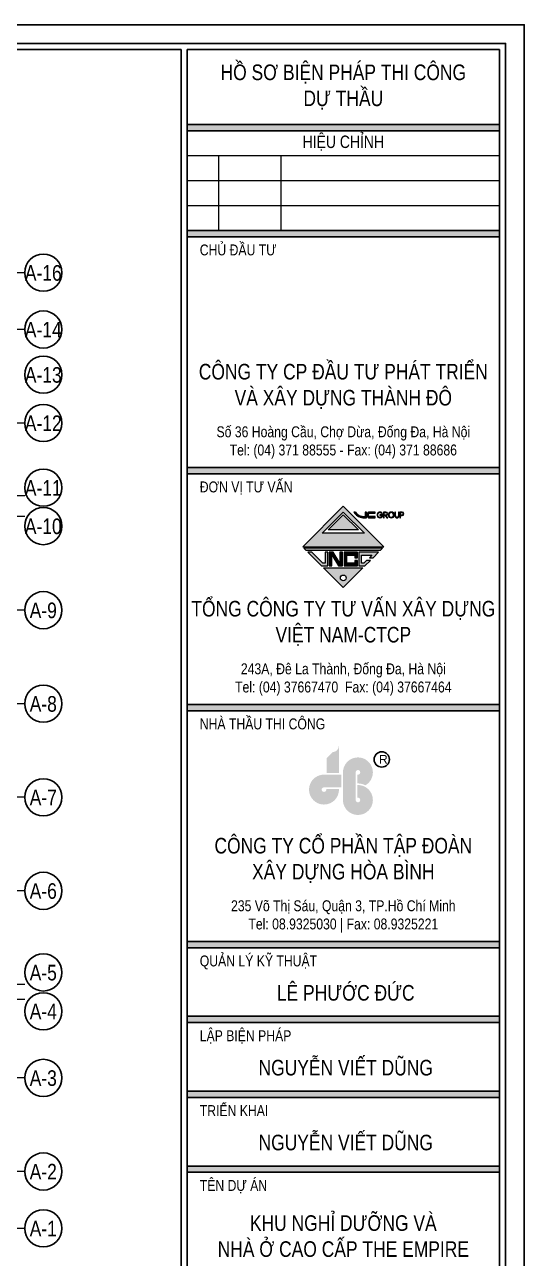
# Model space of a CAD drawing. Header units: millimetres. Extents: x -376071 to 28028791, y -269234 to 29325.
# Drawn here: x -172102 to -124071, y -89356 to 29325 of the extents above; entities that cross this region are included whole.
import ezdxf
from ezdxf.enums import TextEntityAlignment as Align

# ---------------------------------------------------------------- set-up
doc = ezdxf.new("R2010")
doc.units = ezdxf.units.MM
doc.header["$LTSCALE"] = 100
doc.linetypes.add('AUR_Grid Line', pattern=[22.225, 12.7, -3.175, 3.175, -3.175])
doc.layers.add('01. TEXT NOI DUNG', color=7, linetype='Continuous')
doc.layers.add('03. HATCH 03', color=5, linetype='Continuous')
doc.layers.add('0_TEXT', color=7, linetype='Continuous', lineweight=15)
doc.styles.add('Arial 0.8', font='arial_0.ttf', dxfattribs={"width": 0.8, "height": 250})

# ---------------------------------------------------------------- blocks, each defined once
blk = doc.blocks.new('GRID')
at = {"color": 8, "linetype": 'AUR_Grid Line', "lineweight": 0}
for p, q in [((175793.1, 91938), (-10486.6, 91938)), ((175793.1, 86475), (-10486.6, 86475)), ((175793.1, 77475), (-10486.6, 77475)), ((175793.1, 70475), (-10486.6, 70475)), ((175793.1, 68475), (-10486.6, 68475)), ((175793.1, 59475), (-10486.6, 59475)), ((175793.1, 50475), (-10486.6, 50475)), ((175793.1, 41475), (-10486.6, 41475)), ((175793.1, 32475), (-10486.6, 32475)), ((175793.1, 23475), (-10486.6, 23475)), ((175793.1, 22005.3), (-10486.6, 22005.3)), ((175793.1, 14475), (-10486.6, 14475)), ((175793.1, 5475), (-10486.6, 5475)), ((175793.1, 0), (-10486.6, 0))]:
    blk.add_line(p, q, dxfattribs=at)
at = {"color": 7}
for centre in [(177581.5, 91938), (177581.5, 86475), (177581.5, 82126.2), (177581.5, 77475), (177581.5, 71252.1), (177581.5, 67562), (177581.5, 59475), (177581.5, 50475), (177581.5, 41475), (177581.5, 32475), (177581.5, 24623.8), (177581.5, 20884.9), (177581.5, 14475), (177581.5, 5475), (177581.5, 0)]:
    blk.add_circle(centre, 1788.4, dxfattribs=at)
at = {"layer": '01. TEXT NOI DUNG', "color": 7, "char_height": 1500, "attachment_point": 2, "line_spacing_factor": 0.968573, "style": 'Arial 0.8'}
for s, insert, width in [('A-16', (177580.2, 92669.1), 4248), ('A-14', (177580.2, 87206.1), 4248), ('A-13', (177580.2, 82857.2), 4248), ('A-12', (177580.2, 78206.1), 4248), ('A-11', (177580.2, 71983.2), 4248), ('A-10', (177580.2, 68293), 4248), ('A-9', (177580.2, 60206.1), 3132), ('A-8', (177580.2, 51206.1), 3132), ('A-7', (177580.2, 42206.1), 3132), ('A-6', (177580.2, 33206.1), 3132), ('A-5', (177580.2, 25354.9), 3132), ('A-4', (177580.2, 21616), 3132), ('A-3', (177580.2, 15206.1), 3132), ('A-2', (177580.2, 6206.1), 3132), ('A-1', (177580.2, 731.1), 3132)]:
    blk.add_mtext(s, dxfattribs=dict(at, insert=insert, width=width))
blk = doc.blocks.new('lo go hb')
at = {"linetype": 'ByBlock', "true_color": 0x047bfb}
h = blk.add_hatch(color=150, dxfattribs=at)
h.paths.add_polyline_path([(-524, 1333), (-820, 1038), (-229, 979)])
h.paths.add_polyline_path([(-229, 1629, -0.414208), (-524, 1333), (-229, 979)])
h.paths.add_polyline_path([(-229, 979), (-820, 1038), (-820, 329), (-229, 329)])
for points in [[(576, 359, -2.79063), (665, 251), (665, -174, -0.125559), (1049, -261, 1.726912), (-32, 359), (-32, -969, 2.465752), (665, -251), (665, -861, -2.79063), (576, -969)], [(-104, 249), (-943, 249, 2.465942), (-225, -448), (-835, -448, -2.792193), (-943, -359), (-104, -359)]]:
    blk.add_hatch(color=150, dxfattribs=at).paths.add_polyline_path(points)
at = {"color": 142}
blk.add_circle((1831, 979), 369, dxfattribs=at)
at = {"color": 142, "insert": (1698, 1197), "char_height": 416.19, "width": 1169.98, "attachment_point": 1}
blk.add_mtext('{\\fVNI-Helve|b0|i0|c0|p2;R}', dxfattribs=at)
blk = doc.blocks.new('Khung A3 COR3')
h = blk.add_hatch(color=256)
h.set_gradient(color1=(63, 127, 63), one_color=1, tint=1, name='INVCYLINDER')
h.paths.add_polyline_path([(366, 281), (416, 281), (416, 280), (366, 280)])
h = blk.add_hatch(color=256)
h.set_gradient(color1=(63, 127, 63), one_color=1, tint=1, name='INVCYLINDER')
h.paths.add_polyline_path([(366, 264), (416, 264), (416, 263), (366, 263)])
h = blk.add_hatch(color=256)
h.set_gradient(color1=(63, 127, 63), one_color=1, tint=1, name='INVCYLINDER')
h.paths.add_polyline_path([(366, 226), (416, 226), (416, 225), (366, 225)])
at = {"lineweight": 0, "true_color": 0xa40101}
h = blk.add_hatch(color=14, dxfattribs=at)
h.paths.add_polyline_path([(391, 219.79), (384.49, 213.28), (397.51, 213.28)])
h.paths.add_polyline_path([(387.59, 215.45), (391, 218.86), (394.41, 215.45)], flags=16)
h.paths.add_polyline_path([(388.57, 215.98), (391, 218.41), (393.43, 215.98)], flags=0)
for points in [[(394.73, 218.86), (394.52, 218.86), (394.52, 218.12, -0.0511), (393.77, 218.23, -0.180921), (392.94, 218.86), (392.71, 218.86, 0.200901), (393.72, 218.03, 0.056436), (394.6, 217.92), (394.73, 217.92)], [(396.11, 218.86), (395.17, 218.86, 0.414214), (394.84, 218.53), (394.84, 218.24, 0.414214), (395.17, 217.92), (396.11, 217.92), (396.11, 218.12), (395.17, 218.12, -0.414214), (395.05, 218.24), (395.05, 218.53, -0.414214), (395.17, 218.66), (396.11, 218.66)], [(396.85, 217.92), (396.89, 217.92, 0.401402), (397.34, 218.39), (396.87, 218.39), (396.87, 218.29), (397.24, 218.29, -4.537693), (397.18, 218.6), (397.29, 218.6, 1.731982)], [(397.82, 218.86), (397.45, 218.86), (397.45, 217.92), (397.55, 217.92), (397.55, 218.76), (397.82, 218.76, -1), (397.82, 218.37), (397.63, 218.37), (397.99, 217.92), (398.11, 217.92), (397.82, 218.28, 1)], [(399.37, 218.86), (399.27, 218.86), (399.27, 218.25, 1), (399.94, 218.25), (399.94, 218.86), (399.84, 218.86), (399.84, 218.25, -1), (399.37, 218.25)], [(397.3, 213.04), (384.7, 213.04), (385.02, 212.72), (396.98, 212.72)], [(388.5, 212.4), (388.07, 212.4), (388.07, 210.65), (387.71, 210.65), (385.96, 212.4), (385.34, 212.4), (387.53, 210.22), (388.5, 210.22)], [(390.89, 212.4), (390.46, 212.4), (390.46, 210.65), (389.37, 212.4), (388.72, 212.4), (388.72, 210.22), (389.15, 210.22), (389.15, 211.97), (390.25, 210.22), (390.89, 210.22)], [(393.29, 212.4), (391.11, 212.4), (391.11, 210.22), (393.29, 210.22), (393.29, 211.07), (392.86, 211.07), (392.86, 210.65), (391.54, 210.65), (391.54, 211.95), (392.86, 211.95), (392.86, 211.53), (393.29, 211.53)], [(396.66, 212.4), (393.51, 212.4), (393.51, 210.22), (394.47, 210.22), (395.33, 211.07), (394.71, 211.07), (394.29, 210.65), (393.94, 210.65), (393.94, 211.95), (395.59, 211.95), (395.17, 211.53), (395.78, 211.53)]]:
    blk.add_hatch(color=14, dxfattribs=at).paths.add_polyline_path(points)
h = blk.add_hatch(color=14, dxfattribs=at)
h.paths.add_polyline_path([(398.22, 218.39, 1), (399.16, 218.39, 1)])
h.paths.add_polyline_path([(399.07, 218.39, -1), (398.32, 218.39, -1)], flags=16)
h = blk.add_hatch(color=14, dxfattribs=at)
h.paths.add_polyline_path([(400.42, 218.86), (400.05, 218.86), (400.05, 217.92), (400.14, 217.92), (400.14, 218.28), (400.42, 218.28, 1)])
h.paths.add_polyline_path([(400.14, 218.76), (400.42, 218.76, -1), (400.42, 218.37), (400.14, 218.37)], flags=16)
h = blk.add_hatch(color=14, dxfattribs=at)
h.paths.add_polyline_path([(394.15, 209.9), (387.85, 209.9), (391, 206.76)])
h.paths.add_polyline_path([(391.47, 208.29, -1), (390.53, 208.29, -1)], flags=16)
h = blk.add_hatch(color=256)
h.set_gradient(color1=(63, 127, 63), one_color=1, tint=1, name='INVCYLINDER')
h.paths.add_polyline_path([(366, 188), (416, 188), (416, 187), (366, 187)])
h = blk.add_hatch(color=256)
h.set_gradient(color1=(63, 127, 63), one_color=1, tint=1, name='INVCYLINDER')
h.paths.add_polyline_path([(366, 150), (416, 150), (416, 149), (366, 149)])
h = blk.add_hatch(color=256)
h.set_gradient(color1=(63, 127, 63), one_color=1, tint=1, name='INVCYLINDER')
h.paths.add_polyline_path([(366, 150), (416, 150), (416, 149), (366, 149)])
h = blk.add_hatch(color=256)
h.set_gradient(color1=(63, 127, 63), one_color=1, tint=1, name='INVCYLINDER')
h.paths.add_polyline_path([(366, 138), (416, 138), (416, 137), (366, 137)])
h = blk.add_hatch(color=256)
h.set_gradient(color1=(63, 127, 63), one_color=1, tint=1, name='INVCYLINDER')
h.paths.add_polyline_path([(366, 138), (416, 138), (416, 137), (366, 137)])
h = blk.add_hatch(color=256)
h.set_gradient(color1=(63, 127, 63), one_color=1, tint=1, name='INVCYLINDER')
h.paths.add_polyline_path([(366, 126), (416, 126), (416, 125), (366, 125)])
h = blk.add_hatch(color=256)
h.set_gradient(color1=(63, 127, 63), one_color=1, tint=1, name='INVCYLINDER')
h.paths.add_polyline_path([(366, 126), (416, 126), (416, 125), (366, 125)])
h = blk.add_hatch(color=256)
h.set_gradient(color1=(63, 127, 63), one_color=1, tint=1, name='INVCYLINDER')
h.paths.add_polyline_path([(366, 114), (416, 114), (416, 113), (366, 113)])
h = blk.add_hatch(color=256)
h.set_gradient(color1=(63, 127, 63), one_color=1, tint=1, name='INVCYLINDER')
h.paths.add_polyline_path([(366, 114), (416, 114), (416, 113), (366, 113)])
at = {"color": 12, "lineweight": 0}
for p, q in [((391, 219.79), (384.49, 213.28)), ((397.51, 213.28), (391, 219.79)), ((387.59, 215.45), (391, 218.86)), ((388.57, 215.98), (391, 218.41)), ((391, 218.86), (394.41, 215.45)), ((391, 218.41), (393.43, 215.98)), ((392.94, 218.86), (392.71, 218.86)), ((394.73, 218.86), (394.52, 218.86)), ((394.52, 218.86), (394.52, 218.12)), ((394.6, 217.92), (394.73, 217.92)), ((394.73, 217.92), (394.73, 218.86)), ((394.84, 218.53), (394.84, 218.24)), ((395.05, 218.24), (395.05, 218.53)), ((396.11, 218.86), (395.17, 218.86)), ((395.17, 218.66), (396.11, 218.66)), ((396.11, 218.12), (395.17, 218.12)), ((395.17, 217.92), (396.11, 217.92)), ((396.11, 218.66), (396.11, 218.86)), ((396.11, 217.92), (396.11, 218.12)), ((396.85, 217.92), (396.89, 217.92)), ((397.34, 218.39), (396.87, 218.39)), ((396.87, 218.39), (396.87, 218.29)), ((396.87, 218.29), (397.24, 218.29)), ((397.18, 218.6), (397.29, 218.6)), ((397.82, 218.86), (397.45, 218.86)), ((397.45, 218.86), (397.45, 217.92)), ((397.45, 217.92), (397.55, 217.92)), ((397.55, 217.92), (397.55, 218.76)), ((397.55, 218.76), (397.82, 218.76)), ((397.82, 218.37), (397.63, 218.37)), ((397.63, 218.37), (397.99, 217.92)), ((398.11, 217.92), (397.82, 218.28)), ((397.99, 217.92), (398.11, 217.92)), ((399.37, 218.86), (399.27, 218.86)), ((399.27, 218.86), (399.27, 218.25)), ((399.37, 218.25), (399.37, 218.86)), ((399.94, 218.86), (399.84, 218.86)), ((399.84, 218.86), (399.84, 218.25)), ((399.94, 218.25), (399.94, 218.86)), ((400.42, 218.86), (400.05, 218.86)), ((400.05, 218.86), (400.05, 217.92)), ((400.05, 217.92), (400.14, 217.92)), ((400.14, 218.76), (400.42, 218.76)), ((400.14, 218.37), (400.14, 218.76)), ((400.42, 218.37), (400.14, 218.37)), ((400.14, 217.92), (400.14, 218.28)), ((400.14, 218.28), (400.42, 218.28)), ((393.43, 215.98), (388.57, 215.98)), ((394.41, 215.45), (387.59, 215.45)), ((384.49, 213.28), (397.51, 213.28)), ((397.3, 213.04), (384.7, 213.04)), ((384.7, 213.04), (385.02, 212.72)), ((385.02, 212.72), (396.98, 212.72)), ((385.96, 212.4), (385.34, 212.4)), ((385.34, 212.4), (387.53, 210.22)), ((387.71, 210.65), (385.96, 212.4)), ((388.5, 212.4), (388.07, 212.4)), ((388.07, 212.4), (388.07, 210.65)), ((388.5, 210.22), (388.5, 212.4)), ((389.37, 212.4), (388.72, 212.4)), ((388.72, 212.4), (388.72, 210.22)), ((389.15, 210.22), (389.15, 211.97)), ((389.15, 211.97), (390.25, 210.22)), ((390.46, 210.65), (389.37, 212.4)), ((390.89, 212.4), (390.46, 212.4)), ((390.46, 212.4), (390.46, 210.65)), ((390.89, 210.22), (390.89, 212.4)), ((393.29, 212.4), (391.11, 212.4)), ((391.11, 212.4), (391.11, 210.22)), ((391.54, 210.65), (391.54, 211.95)), ((391.54, 211.95), (392.86, 211.95)), ((392.86, 211.95), (392.86, 211.53)), ((393.29, 211.53), (393.29, 212.4)), ((396.66, 212.4), (393.51, 212.4)), ((393.51, 212.4), (393.51, 210.22)), ((393.94, 210.65), (393.94, 211.95)), ((393.94, 211.95), (395.59, 211.95)), ((395.59, 211.95), (395.17, 211.53)), ((395.78, 211.53), (396.66, 212.4)), ((396.98, 212.72), (397.3, 213.04)), ((387.53, 210.22), (388.5, 210.22)), ((388.07, 210.65), (387.71, 210.65)), ((388.72, 210.22), (389.15, 210.22)), ((390.25, 210.22), (390.89, 210.22)), ((391.11, 210.22), (393.29, 210.22)), ((392.86, 210.65), (391.54, 210.65)), ((392.86, 211.53), (393.29, 211.53)), ((393.29, 211.07), (392.86, 211.07)), ((392.86, 211.07), (392.86, 210.65)), ((393.29, 210.22), (393.29, 211.07)), ((393.51, 210.22), (394.47, 210.22)), ((394.29, 210.65), (393.94, 210.65)), ((394.71, 211.07), (394.29, 210.65)), ((394.47, 210.22), (395.33, 211.07)), ((395.33, 211.07), (394.71, 211.07)), ((395.17, 211.53), (395.78, 211.53))]:
    blk.add_line(p, q, dxfattribs=at)
at = {"ltscale": 2000}
for points in [[(420, 0), (420, 297), (0, 297), (0, 0)], [(417, 3), (417, 294), (3, 294), (3, 3)], [(365, 4), (365, 293), (4, 293), (4, 4)], [(416, 293), (366, 293), (366, 4), (416, 4)]]:
    blk.add_lwpolyline(points, close=True, dxfattribs=at)
at = {"color": 7, "flags": 128}
for points in [[(366, 281), (416, 281), (416, 280), (366, 280), (366, 281)], [(366, 264), (416, 264), (416, 263), (366, 263), (366, 264)], [(366, 226), (416, 226), (416, 225), (366, 225), (366, 226)], [(366, 188), (416, 188), (416, 187), (366, 187), (366, 188)], [(366, 150), (416, 150), (416, 149), (366, 149), (366, 150)], [(366, 150), (416, 150), (416, 149), (366, 149), (366, 150)], [(366, 138), (416, 138), (416, 137), (366, 137), (366, 138)], [(366, 138), (416, 138), (416, 137), (366, 137), (366, 138)], [(366, 126), (416, 126), (416, 125), (366, 125), (366, 126)], [(366, 126), (416, 126), (416, 125), (366, 125), (366, 126)], [(366, 114), (416, 114), (416, 113), (366, 113), (366, 114)], [(366, 114), (416, 114), (416, 113), (366, 113), (366, 114)]]:
    blk.add_lwpolyline(points, dxfattribs=at)
at = {"color": 7, "lineweight": 15, "flags": 128}
for points in [[(366, 276), (416, 276)], [(371, 276), (371, 264)], [(381, 276), (381, 264)], [(366, 272), (416, 272)], [(366, 268), (416, 268)]]:
    blk.add_lwpolyline(points, dxfattribs=at)
at = {"color": 12, "lineweight": 0}
blk.add_lwpolyline([(387.85, 209.9), (394.15, 209.9), (391, 206.76)], close=True, dxfattribs=at)
blk.add_circle((391, 208.29), 0.465, dxfattribs=at)
for centre, radius, start, end in [((394.2, 219.65), 1.69, 208.0594, 253.4977), ((394.2, 219.65), 1.49, 212.3021, 253.3223), ((394.66, 221.85), 3.94, 256.1245, 269.045), ((394.66, 221.85), 3.73, 256.1971, 267.8982), ((395.17, 218.53), 0.326, 90, 180), ((395.17, 218.24), 0.326, 180, 270), ((395.17, 218.53), 0.123, 90, 180), ((395.17, 218.24), 0.123, 180, 270), ((396.87, 218.39), 0.47, 27.4864, 267.4825), ((396.87, 218.39), 0.376, 35.2344, 345.5225), ((396.87, 218.39), 0.47, 272.5175, 0), ((397.82, 218.57), 0.29, 270, 90), ((397.82, 218.57), 0.196, 270, 90), ((398.69, 218.39), 0.47, 0, 180), ((398.69, 218.39), 0.47, 180, 0), ((398.69, 218.39), 0.376, 0, 180), ((398.69, 218.39), 0.376, 180, 0), ((399.6, 218.25), 0.333, 180, 0), ((399.6, 218.25), 0.239, 180, 0), ((400.42, 218.57), 0.29, 270, 90), ((400.42, 218.57), 0.196, 270, 90)]:
    blk.add_arc(centre, radius, start, end, dxfattribs=at)
at = {"color": 7, "lineweight": 0, "xscale": 0.003336270388982869, "yscale": 0.003336270388982869, "zscale": 0.003336270388982869}
blk.add_blockref('lo go hb', (391.05, 175.92), dxfattribs=at)
at = {"style": 'Arial 0.8', "width": 0.8}
blk.add_attdef('TENBANVE_001', (387.9, 33.5), '', height=2.5, dxfattribs=at)
blk.add_attdef('SOHIEU', text='', height=2.5, dxfattribs=at).set_placement((391, 7.25), align=Align.MIDDLE_CENTER)
at = {"layer": '03. HATCH 03', "color": 7, "lineweight": 15, "char_height": 1.75, "attachment_point": 1, "style": 'Arial 0.8'}
for s, insert, width in [('CHỦ ĐẦU TƯ', (368, 261.76), 14.872), ('ĐƠN VỊ TƯ VẤN', (368, 223.76), 18.2895), ('NHÀ THẦU THI CÔNG', (368, 185.76), 24.3084), ('QUẢN LÝ KỸ THUẬT', (368, 147.76), 23.1325), ('LẬP BIỆN PHÁP', (368, 135.76), 23.1325), ('TRIỂN KHAI', (368, 123.76), 23.1325), ('\\pt15.75;TÊN DỰ ÁN', (368, 111.76), 23.1325)]:
    blk.add_mtext(s, dxfattribs=dict(at, insert=insert, width=width))
at = {"layer": '0_TEXT', "color": 7, "lineweight": 15, "width": 50, "attachment_point": 5, "style": 'Arial 0.8'}
for s, insert, char_height in [('HỒ SƠ BIỆN PHÁP THI CÔNG \\PDỰ THẦU ', (391, 287), 2.5), ('HIỆU CHỈNH', (391, 278), 2), ('CÔNG TY CP ĐẦU TƯ PHÁT TRIỂN VÀ XÂY DỰNG THÀNH ĐÔ', (391, 239), 2.5), ('Số 36 Hoàng Cầu, Chợ Dừa, Đống Đa, Hà Nội\\PTel: (04) 371 88555^I- Fax: (04) 371 88686', (391, 230), 1.75), ('TỔNG CÔNG TY TƯ VẤN XÂY DỰNG VIỆT NAM-CTCP', (391, 201), 2.5), ('243A, Đê La Thành, Đống Đa, Hà Nội\\PTel: (04) 37667470 ^IFax: (04) 37667464', (391, 192), 1.75), ('CÔNG TY CỔ PHẦN TẬP ĐOÀN \\PXÂY DỰNG HÒA BÌNH', (391, 163), 2.5), ('\\pt40.25;235 Võ Thị Sáu, Quận 3, TP.Hồ Chí Minh \\PTel: 08.9325030 | Fax: 08.9325221', (391, 154), 1.75), ('^ILÊ PHƯỚC ĐỨC', (391, 141.75), 2.5), ('^INGUYỄN VIẾT DŨNG', (391, 129.75), 2.5), ('^INGUYỄN VIẾT DŨNG', (391, 117.75), 2.5), ('KHU NGHỈ DƯỠNG VÀ \\PNHÀ Ở CAO CẤP THE EMPIRE', (391, 102.75), 2.5)]:
    blk.add_mtext(s, dxfattribs=dict(at, insert=insert, char_height=char_height))

msp = doc.modelspace()

# ---------------------------------------------------------------- block references
at = {"xscale": 600, "yscale": 600, "zscale": 600}
msp.add_blockref('Khung A3 COR3', (-376070.6, -148875.2, -3.5), dxfattribs=at)
msp.add_blockref('GRID', (-347895, -86475))

doc.saveas('drawing.dxf')
